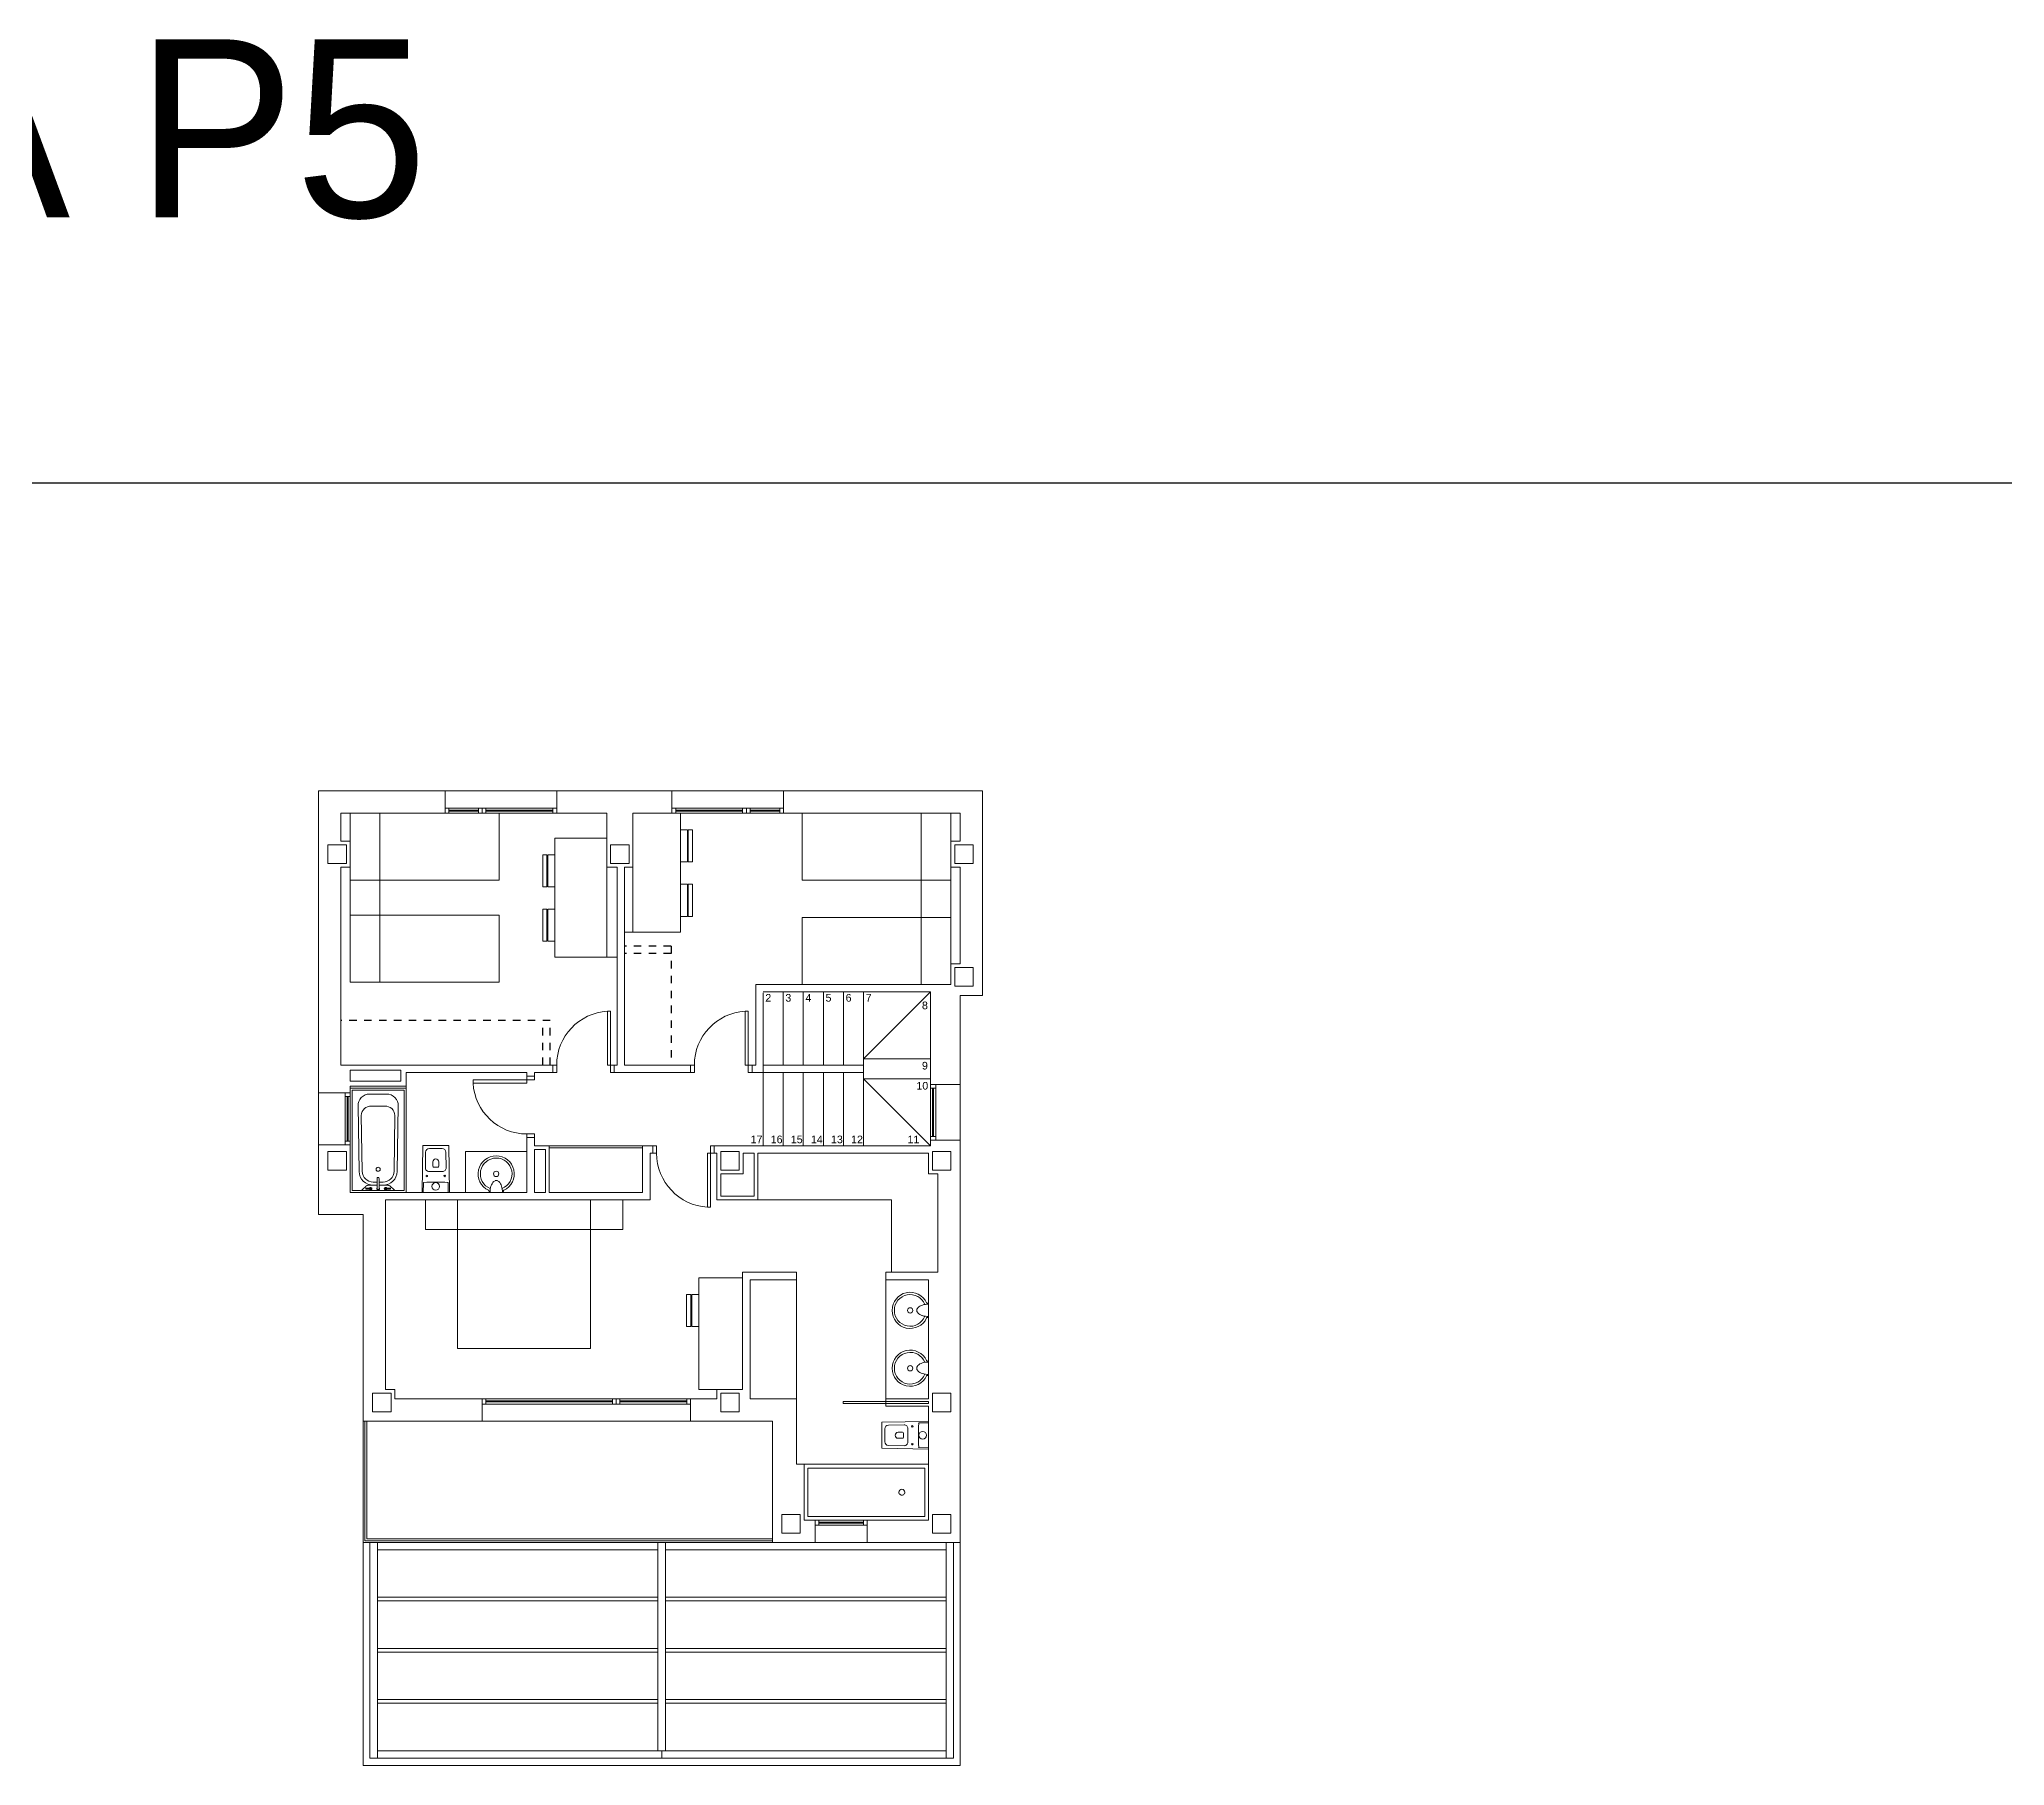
# Model space of a CAD drawing. Header units: millimetres. Extents: x 441156 to 441653, y 4514887 to 4515266.
# Drawn here: x 441309.47 to 441335.89, y 4515095.7 to 4515118.9 of the extents above; entities that cross this region are included whole.
import ezdxf
from ezdxf.enums import TextEntityAlignment as Align

# ---------------------------------------------------------------- set-up
doc = ezdxf.new("R2010")
doc.units = ezdxf.units.MM
doc.linetypes.add('CONTINUA', pattern=[0])
doc.linetypes.add('RAYITAS', pattern=[0.375, 0.25, -0.125])
doc.layers.add('01_muebles_B', color=254, linetype='Continuous', lineweight=5)
doc.layers.add('01_proyección', color=4, linetype='RAYITAS')
doc.layers.add('01_texto cartela', color=5, linetype='Continuous')
doc.styles.add('Century Gothic_6', font='', dxfattribs={"height": 11})
doc.styles.add('NIEVES2', font='sanss___.ttf')
doc.styles.get('Century Gothic_6').set_extended_font_data('Century Gothic')

# ---------------------------------------------------------------- blocks, each defined once
blk = doc.blocks.new('P725-10')
for p, q in [((-0.05, 0.824), (-0.091, 0.824)), ((-0.091, 0.824), (-0.091, 0.1)), ((-0.05, 0.824), (-0.05, 0)), ((-0.775, 0.1), (-0.825, 0.1)), ((-0.825, 0), (-0.775, 0)), ((-0.775, 0.1), (-0.775, 0)), ((0, 0.1), (-0.091, 0.1)), ((-0.05, 0), (0, 0))]:
    blk.add_line(p, q)
blk.add_arc((-0.05, 0.1), 0.725, 93.2758, 180)
blk = doc.blocks.new('A$C3DAE77CF')
at = {"layer": '01_muebles_B', "linetype": 'CONTINUA'}
for p, q in [((0, 13.1), (0, 9.043)), ((0, 13.1), (1.7, 13.1)), ((1.7, 13.1, 0), (1.7, 12.8, 0)), ((3.2, 13.1, 0), (1.7, 13.1, 0)), ((3.2, 13.1, 0), (3.2, 12.8, 0)), ((3.2, 13.1), (4.75, 13.1, 0)), ((4.75, 13.1, 0), (4.75, 12.8, 0)), ((6.25, 13.1, 0), (4.75, 13.1, 0)), ((6.25, 13.1, 0), (8.925, 13.1)), ((6.25, 13.1, 0), (6.25, 12.8, 0)), ((8.925, 13.1, 0), (8.925, 10.35, 0)), ((0.3, 12.8, 0), (0.3, 12.425, 0)), ((0.3, 12.8, 0), (1.7, 12.8)), ((0.825, 12.8, 0), (0.825, 11.9, 0)), ((1.7, 12.87, 0), (3.2, 12.87, 0)), ((1.7, 12.8, 0), (3.2, 12.8, 0)), ((1.75, 12.87, 0), (1.75, 12.8, 0)), ((1.75, 12.842, 0), (2.15, 12.842, 0)), ((1.75, 12.828, 0), (2.15, 12.828, 0)), ((2.15, 12.87, 0), (2.15, 12.8, 0)), ((2.2, 12.87, 0), (2.2, 12.8, 0)), ((2.25, 12.87, 0), (2.25, 12.8, 0)), ((2.25, 12.842, 0), (3.15, 12.842, 0)), ((2.25, 12.828, 0), (3.15, 12.828, 0)), ((3.15, 12.87, 0), (3.15, 12.8, 0)), ((3.2, 12.8), (3.875, 12.8)), ((4.225, 12.8), (4.75, 12.8, 0)), ((6.25, 12.87, 0), (4.75, 12.87, 0)), ((6.25, 12.8, 0), (4.75, 12.8, 0)), ((4.8, 12.87, 0), (4.8, 12.8, 0)), ((5.7, 12.842, 0), (4.8, 12.842, 0)), ((5.7, 12.828, 0), (4.8, 12.828, 0)), ((4.863, 11.2, 0), (4.863, 12.8, 0)), ((5.7, 12.87, 0), (5.7, 12.8, 0)), ((5.75, 12.87, 0), (5.75, 12.8, 0)), ((5.8, 12.87, 0), (5.8, 12.8, 0)), ((6.2, 12.842, 0), (5.8, 12.842, 0)), ((6.2, 12.828, 0), (5.8, 12.828, 0)), ((6.2, 12.87, 0), (6.2, 12.8, 0)), ((6.25, 12.8, 0), (8.625, 12.8)), ((8.1, 12.8), (8.1, 11.9)), ((8.625, 12.8, 0), (8.625, 12.425, 0)), ((3.175, 10.865, 0), (3.175, 12.465, 0)), ((3.875, 12.465, 0), (3.175, 12.465, 0)), ((0.3, 12.075), (0.3, 9.415)), ((3.875, 12.075, 0), (3.875, 10.865, 0)), ((4.013, 12.075, 0), (4.013, 9.415, 0)), ((4.113, 12.075, 0), (4.113, 9.415, 0)), ((8.625, 12.075, 0), (8.625, 10.775, 0)), ((0.825, 11.43, 0), (0.825, 10.53, 0)), ((8.1, 11.4), (8.1, 10.5)), ((4.113, 11.2, 0), (4.863, 11.2, 0)), ((3.875, 10.865, 0), (3.175, 10.865, 0)), ((3.875, 10.865, 0), (4.013, 10.865, 0)), ((5.875, 10.5), (8.5, 10.5)), ((5.875, 9.415), (5.875, 10.5)), ((5.975, 10.4), (8.225, 10.4)), ((5.975, 9.315), (5.975, 10.385)), ((6.245, 9.415), (6.245, 10.4)), ((6.515, 9.415), (6.515, 10.4)), ((6.785, 9.415), (6.785, 10.4)), ((7.055, 9.415), (7.055, 10.4)), ((7.325, 9.5), (7.325, 10.4)), ((7.325, 9.5), (8.225, 10.4)), ((8.225, 9.155), (8.225, 10.4)), ((8.625, 10.35, 0), (8.925, 10.35, 0)), ((8.625, 10.35, 0), (8.625, 9.155, 0)), ((3.15, 9.415), (0.3, 9.415)), ((2.8, 9.315), (1.175, 9.315)), ((1.175, 9.13, 0), (1.175, 9.315, 0)), ((2.8, 9.315), (2.8, 9.265)), ((2.8, 9.265), (2.9, 9.265)), ((3.15, 9.315, 0), (2.9, 9.315, 0)), ((2.9, 9.315), (2.9, 9.265)), ((3.15, 9.415, 0), (3.15, 9.315, 0)), ((4.013, 9.415), (3.975, 9.415)), ((4.013, 9.415, 0), (3.975, 9.415, 0)), ((3.975, 9.415, 0), (3.975, 9.315, 0)), ((5.001, 9.315), (3.975, 9.315, 0)), ((5.001, 9.415), (4.113, 9.415)), ((5.001, 9.415), (5.001, 9.315)), ((5.875, 9.415), (5.826, 9.415)), ((5.826, 9.415), (5.826, 9.315)), ((5.975, 9.315), (5.826, 9.315)), ((5.975, 9.415), (7.325, 9.415)), ((5.975, 9.315), (5.975, 8.33)), ((5.975, 9.315), (7.325, 9.315)), ((6.245, 9.315), (6.245, 8.33)), ((6.515, 9.315), (6.515, 8.33)), ((6.785, 9.315), (6.785, 8.33)), ((7.055, 9.315), (7.055, 8.33)), ((7.325, 9.5), (7.325, 8.33)), ((7.325, 9.5), (8.225, 9.5)), ((7.325, 9.315), (7.325, 9.23)), ((0, 8.343, 0), (0, 9.043, 0)), ((0, 9.043, 0), (0.425, 9.043, 0)), ((0.355, 8.343, 0), (0.355, 9.043, 0)), ((0.425, 8.993, 0), (0.355, 8.993, 0)), ((0.425, 8.993, 0), (0.355, 8.993, 0)), ((0.383, 8.393, 0), (0.383, 8.993, 0)), ((0.397, 8.393, 0), (0.397, 8.993, 0)), ((0.425, 9.043, 0), (0.425, 9.13)), ((0.425, 9.13), (1.175, 9.13, 0)), ((0.425, 7.705), (0.425, 9.105)), ((1.175, 9.105), (0.425, 9.105)), ((0.425, 8.343, 0), (0.425, 9.043, 0)), ((1.149, 9.079), (0.451, 9.079)), ((0.451, 9.079), (0.451, 7.731)), ((0.685, 9.025), (0.915, 9.025)), ((1.149, 7.731), (1.149, 9.079)), ((1.175, 9.105, 0), (1.175, 9.13, 0)), ((1.175, 7.705), (1.175, 9.105)), ((7.325, 9.23), (8.225, 9.23)), ((7.325, 9.23), (8.225, 8.33)), ((8.225, 9.155), (8.225, 8.405)), ((8.225, 9.155), (8.625, 9.155)), ((8.225, 9.105), (8.295, 9.105)), ((8.253, 8.455), (8.253, 9.105)), ((8.267, 8.455), (8.267, 9.105)), ((8.295, 9.155), (8.295, 8.405)), ((8.625, 9.155), (8.625, 8.405)), ((0.544, 7.987), (0.53, 8.867)), ((0.586, 7.988), (0.574, 8.739)), ((0.71, 8.865), (0.89, 8.865)), ((1.014, 7.988), (1.026, 8.739)), ((1.056, 7.987), (1.07, 8.867)), ((2.8, 8.455), (2.8, 7.705)), ((2.9, 8.455), (2.9, 8.33)), ((8.225, 8.455), (8.295, 8.455)), ((0, 8.343), (0, 7.405)), ((0, 8.343, 0), (0.425, 8.343, 0)), ((0.425, 8.393, 0), (0.355, 8.393, 0)), ((0.425, 8.343), (0.425, 7.705)), ((1.439, 8.246), (1.435, 8.036)), ((1.661, 8.295), (1.489, 8.295)), ((1.711, 8.246), (1.715, 8.036)), ((2.8, 8.255), (1.975, 8.255)), ((1.975, 7.705, 0), (1.975, 8.255)), ((2.8, 8.44), (2.9, 8.44)), ((2.9, 8.33), (3.1, 8.33)), ((2.9, 8.28), (2.9, 7.705)), ((2.9, 8.28), (2.9, 7.705)), ((2.9, 8.28), (3.05, 8.28)), ((3.05, 8.28), (3.05, 7.705)), ((4.355, 8.33), (3.1, 8.33)), ((3.1, 8.33), (3.1, 7.705)), ((4.355, 8.305), (3.1, 8.305)), ((4.494, 8.33), (4.355, 8.33)), ((4.355, 8.33, 0), (4.355, 7.705)), ((4.494, 8.23, 0), (4.455, 8.23, 0)), ((4.455, 8.23, 0), (4.455, 7.605)), ((4.494, 8.23, 0), (4.494, 8.33, 0)), ((8.225, 8.33), (5.319, 8.33)), ((5.319, 8.23, 0), (5.319, 8.33, 0)), ((5.355, 8.23, 0), (5.319, 8.23, 0)), ((5.355, 8.23, 0), (5.355, 7.605)), ((5.855, 8.23), (5.705, 8.23)), ((5.705, 8.23, 0), (5.705, 7.955, 0)), ((5.855, 8.23), (5.855, 7.655)), ((8.2, 8.23), (5.905, 8.23)), ((5.905, 8.23), (5.905, 7.605)), ((8.225, 8.405), (8.625, 8.405)), ((8.225, 8.33), (8.225, 8.405)), ((8.625, 8.405, 0), (8.625, 8.33, 0)), ((8.625, 3), (8.625, 8.33)), ((1.665, 7.985), (1.485, 7.985)), ((1.535, 8.055), (1.535, 8.115)), ((1.605, 8.045), (1.545, 8.045)), ((1.615, 8.055), (1.615, 8.115)), ((5.705, 7.955), (5.405, 7.955)), ((5.405, 7.955), (5.405, 7.655)), ((8.325, 7.955), (8.325, 6.63)), ((0.425, 7.705), (2.8, 7.705)), ((1.175, 7.705), (0.425, 7.705)), ((0.451, 7.731), (1.149, 7.731)), ((0.633, 7.785), (0.594, 7.746)), ((0.634, 7.763), (0.7, 7.763)), ((0.634, 7.763), (0.634, 7.748)), ((0.634, 7.748), (0.7, 7.748)), ((0.734, 7.8), (0.669, 7.8)), ((0.734, 7.842), (0.787, 7.842)), ((0.734, 7.8), (0.787, 7.8)), ((0.787, 7.755), (0.787, 7.893)), ((0.813, 7.893), (0.813, 7.755)), ((0.813, 7.842), (0.866, 7.842)), ((0.813, 7.8), (0.866, 7.8)), ((0.866, 7.8), (0.931, 7.8)), ((0.966, 7.763), (0.9, 7.763)), ((0.9, 7.748), (0.966, 7.748)), ((0.966, 7.748), (0.966, 7.763)), ((0.967, 7.785), (1.006, 7.746)), ((1.409, 7.832), (1.407, 7.705)), ((1.741, 7.832), (1.743, 7.705)), ((2.291, 7.707), (2.292, 7.722)), ((2.481, 7.705), (2.293, 7.705)), ((2.372, 7.862), (2.403, 7.862)), ((2.484, 7.707), (2.483, 7.722)), ((3.05, 7.705), (2.9, 7.705)), ((4.355, 7.705), (3.1, 7.705)), ((0.6, 7.405), (0, 7.405)), ((0.6, 7.405), (0.6, 4.63)), ((0.9, 7.605), (0.9, 5.055)), ((4.455, 7.605), (0.9, 7.605)), ((5.355, 7.605), (5.905, 7.605)), ((5.405, 7.655), (5.855, 7.655)), ((5.905, 7.605), (7.7, 7.605, 0)), ((7.7, 7.605, 0), (7.7, 6.63)), ((3.657, 7.205, 0), (1.867, 7.205, 0)), ((5.7, 6.63, 0), (6.425, 6.63)), ((5.7, 6.63), (5.7, 5.055)), ((6.425, 6.53, 0), (6.425, 6.63)), ((7.625, 6.63), (8.325, 6.63, 0)), ((7.625, 6.53), (7.625, 6.63)), ((5.8, 6.53), (5.8, 4.93)), ((5.8, 6.53, 0), (6.425, 6.53)), ((6.425, 6.53), (6.425, 4.93)), ((7.625, 6.53), (8.2, 6.53, 0)), ((7.625, 6.53), (7.625, 4.93)), ((8.2, 6.53), (8.2, 4.93)), ((8.043, 6.104), (8.043, 6.134)), ((8.198, 6.215), (8.183, 6.215)), ((8.2, 6.213), (8.2, 6.025)), ((8.198, 6.022), (8.183, 6.023)), ((8.043, 5.356), (8.043, 5.326)), ((8.198, 5.438), (8.183, 5.437)), ((8.2, 5.247), (8.2, 5.435)), ((5.7, 5.055), (5.355, 5.055)), ((5.355, 4.93, 0), (5.355, 5.055, 0)), ((5.43, 5.055), (5.43, 5.055)), ((8.198, 5.245), (8.183, 5.245)), ((2.2, 4.93, 0), (1.025, 4.93, 0)), ((2.2, 4.93, 0), (2.2, 4.63, 0)), ((5, 4.93, 0), (2.2, 4.93, 0)), ((5, 4.86, 0), (2.2, 4.86, 0)), ((2.25, 4.93, 0), (2.25, 4.86, 0)), ((2.25, 4.902, 0), (3.95, 4.902, 0)), ((2.25, 4.888, 0), (3.95, 4.888, 0)), ((3.95, 4.93, 0), (3.95, 4.86, 0)), ((4, 4.93, 0), (4, 4.86, 0)), ((4.05, 4.93, 0), (4.05, 4.86, 0)), ((4.95, 4.902, 0), (4.05, 4.902, 0)), ((4.95, 4.888, 0), (4.05, 4.888, 0)), ((4.95, 4.93, 0), (4.95, 4.86, 0)), ((5.355, 4.93, 0), (5, 4.93, 0)), ((5, 4.93, 0), (5, 4.63, 0)), ((6.425, 4.93, 0), (5.8, 4.93, 0)), ((6.425, 4.93), (6.425, 4.05)), ((7.625, 4.93), (8.2, 4.93)), ((7.625, 4.93), (7.625, 4.894)), ((7.625, 4.894), (7.625, 4.866)), ((7.625, 4.866), (7.625, 4.83)), ((7.625, 4.83), (8.2, 4.83)), ((8.2, 4.83), (8.2, 3.3)), ((2.2, 4.63, 0), (0.6, 4.63, 0)), ((0.6, 4.63), (0.6, 3)), ((0.62, 4.63), (0.62, 3.02)), ((0.65, 4.63), (0.65, 3.05)), ((2.2, 4.63, 0), (5, 4.63, 0)), ((6.1, 4.63, 0), (5, 4.63, 0)), ((6.1, 4.63), (6.1, 3)), ((7.61, 4.526), (7.61, 4.354)), ((7.659, 4.576), (7.869, 4.58)), ((7.92, 4.53), (7.92, 4.35)), ((8.073, 4.606), (8.2, 4.608)), ((7.659, 4.304), (7.869, 4.3)), ((7.85, 4.48), (7.79, 4.48)), ((7.85, 4.4), (7.79, 4.4)), ((7.86, 4.47), (7.86, 4.41)), ((8.073, 4.274), (8.2, 4.272)), ((6.525, 3.3), (6.675, 3.3)), ((7.375, 3.3, 0), (6.675, 3.3, 0)), ((6.675, 3.3, 0), (6.675, 3, 0)), ((7.375, 3.23, 0), (6.675, 3.23, 0)), ((6.725, 3.3, 0), (6.725, 3.23, 0)), ((7.325, 3.272, 0), (6.725, 3.272, 0)), ((7.325, 3.258, 0), (6.725, 3.258, 0)), ((7.325, 3.3, 0), (7.325, 3.23, 0)), ((7.375, 3.3), (8.2, 3.3)), ((7.375, 3.3, 0), (7.375, 3, 0)), ((0.6, 3), (6.1, 3)), ((0.6, 3), (0.6, 0)), ((0.62, 3.02), (6.1, 3.02)), ((0.65, 3.05), (6.1, 3.05)), ((0.69, 3), (0.69, 0.1)), ((0.79, 0.1), (0.79, 3)), ((4.562, 0.2, 0), (4.562, 3, 0)), ((4.662, 0.2, 0), (4.662, 3, 0)), ((6.1, 3), (6.675, 3)), ((7.375, 3, 0), (6.675, 3, 0)), ((7.375, 3), (8.625, 3, 0)), ((8.435, 0.1), (8.435, 3)), ((8.535, 3), (8.535, 0.1)), ((8.625, 3), (8.625, 0)), ((0.79, 2.9, 0), (4.562, 2.9, 0)), ((4.662, 2.9, 0), (8.435, 2.9)), ((4.562, 2.263, 0), (0.79, 2.263, 0)), ((4.562, 2.213, 0), (0.79, 2.213, 0)), ((8.435, 2.263), (4.662, 2.263, 0)), ((8.435, 2.213), (4.662, 2.213, 0)), ((4.562, 1.575, 0), (0.79, 1.575, 0)), ((4.562, 1.525, 0), (0.79, 1.525, 0)), ((8.435, 1.575), (4.662, 1.575, 0)), ((8.435, 1.525), (4.662, 1.525, 0)), ((4.562, 0.888, 0), (0.79, 0.888, 0)), ((4.562, 0.838, 0), (0.79, 0.838, 0)), ((8.435, 0.888), (4.662, 0.888, 0)), ((8.435, 0.838), (4.662, 0.838, 0)), ((0.6, 0, 0), (8.625, 0)), ((0.69, 0.1, 0), (8.535, 0.1)), ((0.79, 0.2, 0), (8.435, 0.2)), ((4.612, 0.1, 0), (4.612, 0.2, 0)), ((4.612, 0.1, 0), (4.612, 0.2, 0))]:
    blk.add_line(p, q, dxfattribs=at)
at = {"layer": '01_muebles_B', "linetype": 'CONTINUA', "elevation": 0}
for points in [[(0.425, 11.9), (2.425, 11.9), (2.425, 12.8), (0.425, 12.8)], [(4.957, 12.577), (4.957, 12.146), (4.863, 12.146), (4.863, 12.577)], [(5.026, 12.577), (5.026, 12.146), (4.968, 12.146), (4.968, 12.577)], [(3.012, 12.242), (3.012, 11.811), (3.07, 11.811), (3.07, 12.242)], [(3.081, 12.242), (3.081, 11.811), (3.175, 11.811), (3.175, 12.242)], [(0.425, 11.43), (0.426, 11.9), (0.825, 11.9), (0.825, 11.43)], [(4.957, 11.846), (4.957, 11.414), (4.863, 11.414), (4.863, 11.846)], [(5.026, 11.846), (5.026, 11.414), (4.968, 11.414), (4.968, 11.846)], [(0.425, 10.53), (2.425, 10.53), (2.425, 11.43), (0.425, 11.43)], [(3.012, 11.511), (3.012, 11.079), (3.07, 11.079), (3.07, 11.511)], [(3.081, 11.511), (3.081, 11.079), (3.175, 11.079), (3.175, 11.511)], [(1.867, 7.605), (1.437, 7.604), (1.437, 7.205), (1.867, 7.205)], [(1.867, 5.605), (1.867, 7.605), (3.657, 7.605), (3.657, 5.605)], [(3.657, 7.605), (4.088, 7.604), (4.088, 7.205), (3.657, 7.205)], [(5.11, 5.055), (5.7, 5.055), (5.7, 6.555), (5.11, 6.555)], [(4.947, 6.332), (4.947, 5.901), (5.005, 5.901), (5.005, 6.332)], [(5.016, 6.332), (5.016, 5.901), (5.11, 5.901), (5.11, 6.332)]]:
    blk.add_lwpolyline(points, close=True, dxfattribs=at)
for points in [[(4.013, 12.075), (3.875, 12.075), (3.875, 12.8), (3.875, 12.8)], [(4.225, 12.8), (4.225, 12.8), (4.225, 12.075), (4.113, 12.075)], [(4.225, 11.2), (4.225, 12.075)]]:
    blk.add_lwpolyline(points, dxfattribs=at)
at = {"layer": '01_muebles_B', "linetype": 'CONTINUA'}
for points in [[(8.5, 11.9), (6.5, 11.9), (6.5, 12.8), (8.5, 12.8)], [(0.375, 12.125), (0.125, 12.125), (0.125, 12.375), (0.375, 12.375), (0.375, 12.125)], [(4.175, 12.125), (3.925, 12.125), (3.925, 12.375), (4.175, 12.375), (4.175, 12.125)], [(8.55, 12.375), (8.8, 12.375), (8.8, 12.125), (8.55, 12.125), (8.55, 12.375)], [(8.101, 11.4), (8.101, 11.9), (8.5, 11.9), (8.5, 11.4)], [(8.5, 10.5), (6.5, 10.5), (6.5, 11.4), (8.5, 11.4)], [(8.55, 10.725), (8.8, 10.725), (8.8, 10.475), (8.55, 10.475), (8.55, 10.725)], [(0.425, 9.345), (1.105, 9.345), (1.105, 9.2), (0.425, 9.2)], [(0.375, 8.005), (0.125, 8.005), (0.125, 8.255), (0.375, 8.255), (0.375, 8.005)], [(5.655, 8.005), (5.405, 8.005), (5.405, 8.255), (5.655, 8.255), (5.655, 8.005)], [(8.25, 8.005), (8.5, 8.005), (8.5, 8.255), (8.25, 8.255), (8.25, 8.005)], [(0.975, 4.755), (0.725, 4.755), (0.725, 5.005), (0.975, 5.005), (0.975, 4.755)], [(5.405, 4.755), (5.655, 4.755), (5.655, 5.005), (5.405, 5.005), (5.405, 4.755)], [(7.05, 4.894), (8.2, 4.894), (8.2, 4.866), (7.05, 4.866)], [(8.25, 4.755), (8.5, 4.755), (8.5, 5.005), (8.25, 5.005), (8.25, 4.755)], [(8.2, 4.05), (6.525, 4.05), (6.525, 3.3), (8.2, 3.3)], [(8.15, 4), (6.575, 4), (6.575, 3.35), (8.15, 3.35)], [(6.225, 3.125), (6.475, 3.125), (6.475, 3.375), (6.225, 3.375), (6.225, 3.125)], [(8.25, 3.125), (8.5, 3.125), (8.5, 3.375), (8.25, 3.375), (8.25, 3.125)]]:
    blk.add_lwpolyline(points, close=True, dxfattribs=at)
for points in [[(0.3, 12.425), (0.425, 12.425), (0.425, 12.075)], [(8.625, 12.075), (8.5, 12.075), (8.5, 12.425), (8.625, 12.425)], [(0.425, 12.075), (0.3, 12.075)], [(8.5, 10.5), (8.5, 10.775), (8.625, 10.775)], [(8.2, 8.23), (8.2, 7.955)], [(8.2, 7.955), (8.325, 7.955)], [(0.9, 5.055), (1.025, 5.055), (1.025, 4.93)], [(6.525, 3.3), (6.525, 4.05), (6.425, 4.05)]]:
    blk.add_lwpolyline(points, dxfattribs=at)
at = {"layer": '01_muebles_B', "linetype": 'CONTINUA', "flags": 128}
for points in [[(1.756, 7.705, 0.414214), (1.76, 7.709), (1.76, 7.71), (1.75, 8.331, 0.436396), (1.746, 8.335), (1.404, 8.335, 0.436396), (1.4, 8.331), (1.39, 7.71), (1.39, 7.709, 0.414214), (1.394, 7.705)], [(8.2, 4.621, 0.414214), (8.196, 4.625), (8.195, 4.625), (7.574, 4.615, 0.436396), (7.57, 4.611), (7.57, 4.269, 0.436396), (7.574, 4.265), (8.195, 4.255), (8.196, 4.255, 0.414214), (8.2, 4.259)]]:
    blk.add_lwpolyline(points, format="xyb", close=True, dxfattribs=at)
at = {"layer": '01_muebles_B', "linetype": 'CONTINUA'}
for centre, radius in [((0.8, 8.015), 0.0275), ((1.455, 7.925), 0.01), ((1.695, 7.925), 0.01), ((2.387, 7.953), 0.036), ((1.575, 7.785), 0.051), ((7.952, 6.119), 0.036), ((7.952, 5.341), 0.036), ((7.98, 4.56), 0.01), ((7.98, 4.32), 0.01), ((8.12, 4.44), 0.051)]:
    blk.add_circle(centre, radius, dxfattribs=at)
for centre, radius, start, end in [((0.684, 8.871), 0.154, 89.317, 181.6763), ((0.916, 8.871), 0.154, 358.3237, 90.683), ((0.706, 8.733), 0.132, 88.598, 177.0747), ((0.894, 8.733), 0.132, 2.9253, 91.402), ((1.489, 8.245), 0.05, 90, 179.076), ((1.661, 8.245), 0.05, 0.924, 90), ((2.387, 7.953), 0.243, 294.8749, 245.1251), ((0.734, 7.99), 0.19, 180.9132, 270), ((0.734, 7.99), 0.148, 180.8545, 270), ((0.866, 7.99), 0.148, 270, 359.079), ((0.866, 7.99), 0.19, 270, 359.0249), ((1.485, 8.035), 0.05, 179.076, 270), ((1.575, 8.115), 0.04, 0, 180), ((1.545, 8.055), 0.01, 180, 270), ((1.605, 8.055), 0.01, 270, 0), ((1.665, 8.035), 0.05, 270, 0.924), ((2.387, 7.953), 0.213, 292.0656, 248.0564), ((0.558, 7.781), 0.05, 270, 314.9968), ((0.669, 7.75), 0.05, 90, 135), ((0.7, 7.755), 0.017, 206.179, 153.821), ((0.7, 7.755), 0.0075, 270, 90), ((0.8, 7.755), 0.019, 133.1736, 46.8264), ((0.8, 7.755), 0.013, 180, 0), ((0.9, 7.755), 0.017, 26.179, 333.821), ((0.9, 7.755), 0.0075, 90, 270), ((0.931, 7.75), 0.05, 45.1537, 90), ((1.042, 7.781), 0.05, 224.9908, 270), ((1.416, 7.832), 0.007, 93.0641, 179.076), ((1.575, 4.861), 2.982, 86.9359, 93.0641), ((1.734, 7.832), 0.007, 0.924, 86.9359), ((2.279, 7.721), 0.0128, 3.786, 59.4709), ((2.293, 7.708), 0.0027, 186.6841, 270), ((2.583, 7.708), 0.279, 163.1835, 180.617), ((2.453, 7.747), 0.143, 134.3044, 163.1835), ((2.388, 7.814), 0.0498, 107.9532, 134.3044), ((2.388, 7.814), 0.0498, 45.6956, 72.5904), ((2.322, 7.747), 0.143, 16.8165, 45.6956), ((2.192, 7.708), 0.279, 359.383, 16.8165), ((2.481, 7.708), 0.0027, 270, 353.3159), ((2.496, 7.721), 0.0128, 120.5291, 176.214), ((7.952, 6.119), 0.243, 24.8749, 335.1251), ((7.952, 6.119), 0.213, 22.0656, 338.0564), ((8.091, 6.119), 0.0498, 135.6956, 162.5904), ((8.091, 6.119), 0.0498, 197.9532, 224.3044), ((8.158, 6.054), 0.143, 106.8165, 135.6956), ((8.158, 6.184), 0.143, 224.3044, 253.1835), ((8.197, 5.923), 0.279, 89.383, 106.8165), ((8.184, 6.228), 0.0128, 210.5291, 266.214), ((8.197, 6.213), 0.0027, 0, 83.3159), ((8.197, 6.315), 0.279, 253.1835, 270.617), ((8.184, 6.01), 0.0128, 93.786, 149.4709), ((8.197, 6.025), 0.0027, 276.6841, 0), ((7.952, 5.341), 0.243, 24.8749, 335.1251), ((7.952, 5.341), 0.213, 21.9436, 337.9344), ((8.091, 5.341), 0.0498, 135.6956, 162.0468), ((8.091, 5.341), 0.0498, 197.4096, 224.3044), ((8.158, 5.276), 0.143, 106.8165, 135.6956), ((8.158, 5.406), 0.143, 224.3044, 253.1835), ((8.197, 5.145), 0.279, 89.383, 106.8165), ((8.184, 5.45), 0.0128, 210.5291, 266.214), ((8.197, 5.435), 0.0027, 0, 83.3159), ((8.197, 5.537), 0.279, 253.1835, 270.617), ((8.184, 5.232), 0.0128, 93.786, 149.4709), ((8.197, 5.247), 0.0027, 276.6841, 0), ((7.66, 4.526), 0.05, 90.924, 180), ((7.87, 4.53), 0.05, 0, 90.924), ((11.044, 4.44), 2.982, 176.9359, 183.0641), ((8.073, 4.599), 0.007, 90.924, 176.9359), ((7.66, 4.354), 0.05, 180, 269.076), ((7.79, 4.44), 0.04, 90, 270), ((7.85, 4.47), 0.01, 0, 90), ((7.85, 4.41), 0.01, 270, 0), ((7.87, 4.35), 0.05, 269.076, 0), ((8.073, 4.281), 0.007, 183.0641, 269.076), ((7.84, 3.675), 0.04, 0.0137, 180.0137), ((7.84, 3.675), 0.04, 180.0137, 0.0137)]:
    blk.add_arc(centre, radius, start, end, dxfattribs=at)
at = {"layer": '01_muebles_B', "linetype": 'CONTINUA', "extrusion": (0, 0, -1)}
blk.add_ellipse((0.8, 7.893), major_axis=(-0.013, 0), ratio=0.955769, start_param=0, end_param=3.141593, dxfattribs=at)
at = {"layer": '01_proyección', "color": 120, "ltscale": 0.25}
for p, q in [((4.738, 11.015, 0), (4.113, 11.015, 0)), ((4.738, 10.915, 0), (4.113, 10.915, 0)), ((4.738, 11.015, 0), (4.738, 9.415, 0)), ((3.113, 10.015), (0.3, 10.015)), ((3.013, 9.415, 0), (3.013, 10.015, 0)), ((3.113, 9.415, 0), (3.113, 10.015, 0))]:
    blk.add_line(p, q, dxfattribs=at)
at = {"layer": '01_muebles_B', "linetype": 'CONTINUA'}
for p in [(3.975, 9.315, 0), (5.826, 9.315)]:
    blk.add_blockref('P725-10', p, dxfattribs=at)
at = {"layer": '01_muebles_B', "linetype": 'CONTINUA', "rotation": 90}
blk.add_blockref('P725-10', (2.9, 9.265), dxfattribs=at)
at = {"layer": '01_muebles_B', "linetype": 'CONTINUA', "xscale": -1, "rotation": 180}
blk.add_blockref('P725-10', (5.319, 8.33, 0), dxfattribs=at)
at = {"layer": '01_muebles_B', "linetype": 'CONTINUA', "style": 'NIEVES2'}
for s, height, p in [('2', 0.103, (6.044, 10.268, 0)), ('3', 0.103, (6.314, 10.268, 0)), ('4', 0.103, (6.584, 10.268, 0)), ('5', 0.103, (6.854, 10.268, 0)), ('6', 0.103, (7.124, 10.268, 0)), ('7', 0.103, (7.394, 10.268, 0)), ('8', 0.103, (8.15, 10.166, 0)), ('9', 0.103, (8.15, 9.356, 0)), ('10', 0.1026, (8.115, 9.086, 0)), ('17', 0.1026, (5.887, 8.365, 0)), ('16', 0.1026, (6.157, 8.365, 0)), ('15', 0.1026, (6.427, 8.365, 0)), ('14', 0.1026, (6.697, 8.365, 0)), ('13', 0.1026, (6.967, 8.365, 0)), ('12', 0.1026, (7.237, 8.365, 0)), ('11', 0.1026, (7.996, 8.365, 0))]:
    blk.add_text(s, height=height, dxfattribs=at).set_placement(p, align=Align.CENTER)

msp = doc.modelspace()

# ---------------------------------------------------------------- linework, layer by layer
at = {"layer": '01_texto cartela', "color": 7}
msp.add_line((441156.684, 4515112.937), (441652.55, 4515112.937), dxfattribs=at)

# ---------------------------------------------------------------- block references
at = {"layer": '01_muebles_B', "linetype": 'CONTINUA'}
msp.add_blockref('A$C3DAE77CF', (441313.227, 4515095.698), dxfattribs=at)

# ---------------------------------------------------------------- texts
at = {"layer": '01_texto cartela', "color": 7, "insert": (441294.95, 4515118.899), "char_height": 2.39287, "width": 27.31448, "attachment_point": 1, "style": 'Century Gothic_6'}
msp.add_mtext('VIVIENDA P5', dxfattribs=at)

doc.saveas('drawing.dxf')
